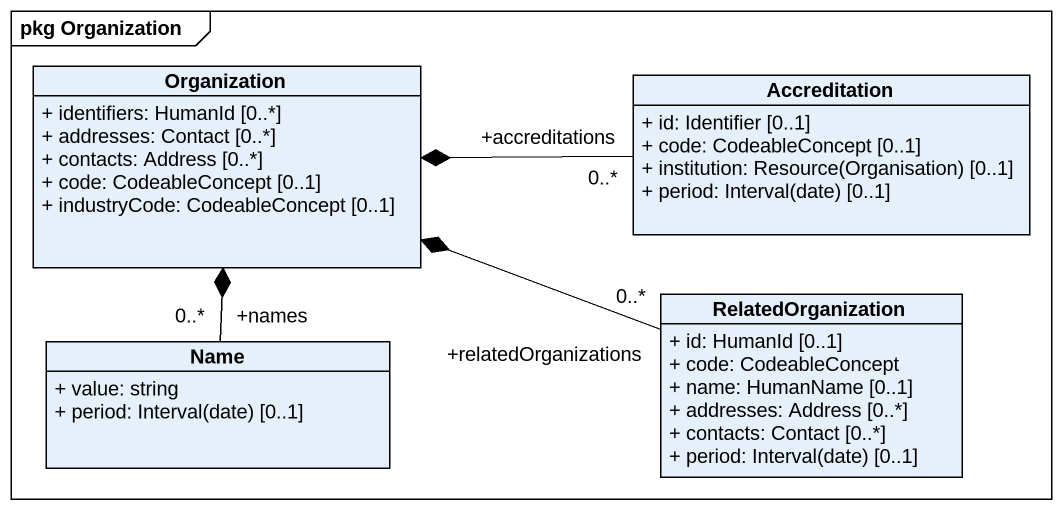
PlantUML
@startuml
mainframe pkg Organization
hide circle
hide empty members
skinparam classAttributeIconSize 0
class Organization {
  + identifiers: HumanId [0..*]
  + addresses: Contact [0..*]
  + contacts: Address [0..*]
  + code: CodeableConcept [0..1]
  + industryCode: CodeableConcept [0..1]
}
class Accreditation {
  + id: Identifier [0..1]
  + code: CodeableConcept [0..1]
  {field} + institution: Resource(Organisation) [0..1]
  {field} + period: Interval(date) [0..1]
}
class RelatedOrganization {
  + id: HumanId [0..1]
  + code: CodeableConcept
  + name: HumanName [0..1]
  + addresses: Address [0..*]
  + contacts: Contact [0..*]
  {field} + period: Interval(date) [0..1]
}
class Name {
  + value: string
  {field} + period: Interval(date) [0..1]
}
Accreditation "+accreditations\n0..*" -left-* Organization
RelatedOrganization "+relatedOrganizations\n0..*" -left-* Organization
Name "+names\n0..*" -up-* Organization
@enduml
